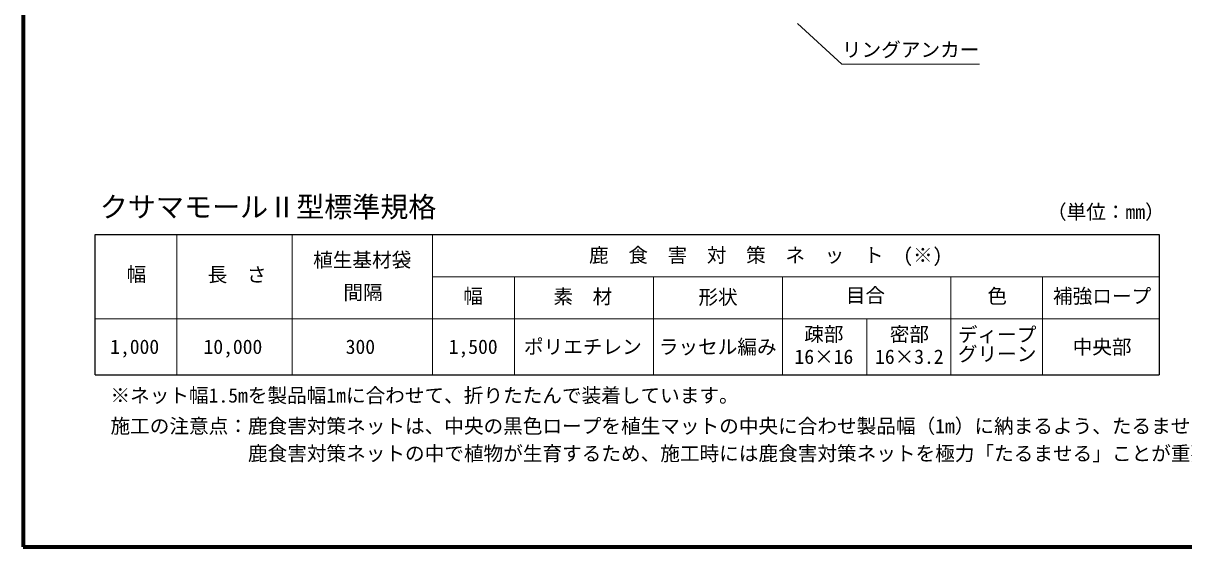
# Model space of a CAD drawing. Units: millimetres, scale not verified. Extents: x 200 to 8200, y 200 to 5838.
# Drawn here: x 200 to 4337, y 200 to 2065 of the extents above; entities that cross this region are included whole.
import ezdxf
from ezdxf.enums import TextEntityAlignment as Align

# ---------------------------------------------------------------- set-up
doc = ezdxf.new("R2010")
doc.units = ezdxf.units.MM
doc.header["$LTSCALE"] = 20
doc.layers.add('C-MTR', color=5, linetype='Continuous')
doc.layers.add('C-MTR-TXT', color=5, linetype='Continuous')
for name, color, linetype, lineweight in [('C-MTR-FRAM', 5, 'Continuous', 25), ('C-MTR-LINE', 5, 'Continuous', 13), ('C-STR', 7, 'Continuous', 25), ('C-STR-HTXT', 1, 'Continuous', 13)]:
    doc.layers.add(name, color=color, linetype=linetype, lineweight=lineweight)
doc.styles.add('ＭＳ ゴシック', font='')
doc.styles.get('ＭＳ ゴシック').set_extended_font_data('MS Gothic')

msp = doc.modelspace()

# ---------------------------------------------------------------- linework, layer by layer
at = {"layer": 'C-MTR-FRAM'}
for p, q in [((456.08, 811.86), (456.08, 1311.86)), ((456.08, 1311.86), (4249.71, 1311.86)), ((4249.71, 1311.86), (4249.71, 811.86)), ((456.08, 811.86), (4249.71, 811.86))]:
    msp.add_line(p, q, dxfattribs=at)
at = {"layer": 'C-MTR-LINE'}
for p, q in [((747.78, 1311.86), (747.78, 811.86)), ((1158.9, 1311.86), (1158.9, 811.86)), ((1659.44, 1311.86), (1659.44, 811.86)), ((1659.44, 1161.86), (1716.7, 1161.86)), ((1716.7, 1161.86), (4249.71, 1161.86)), ((1951.14, 1161.86), (1951.14, 811.86)), ((2446.84, 1161.86), (2446.84, 811.86)), ((2907.21, 1161.86), (2907.21, 811.86)), ((3507.21, 1161.86), (3507.21, 811.86)), ((3833.86, 1161.86), (3833.86, 811.86)), ((456.08, 1011.86), (4249.71, 1011.86)), ((3207.21, 1011.86), (3207.21, 811.86))]:
    msp.add_line(p, q, dxfattribs=at)
at = {"layer": 'C-STR', "color": 2, "lineweight": 70}
msp.add_lwpolyline([(200, 200), (8200, 200), (8200, 5740), (200, 5740)], close=True, dxfattribs=at)
at = {"layer": 'C-STR-HTXT'}
for p, q in [((2959.69, 2063.68), (3118.59, 1919.6)), ((3118.59, 1919.6), (3608.59, 1919.6))]:
    msp.add_line(p, q, dxfattribs=at)

# ---------------------------------------------------------------- texts
at = {"layer": 'C-MTR', "style": 'ＭＳ ゴシック'}
msp.add_text('クサマモールⅡ型標準規格', height=73.31, dxfattribs=at).set_placement((473.06, 1351.86), align=Align.BOTTOM_LEFT)
at = {"layer": 'C-MTR-TXT', "style": 'ＭＳ ゴシック'}
for s, p in [('（単位：mm）', (3849.52, 1351.86)), ('植生基材袋', (1233.51, 1181.12)), ('鹿\u3000食\u3000害\u3000対\u3000策\u3000ネ\u3000ッ\u3000ト\u3000(※)', (2217, 1197.71)), ('幅', (568.47, 1129.49)), ('長\u3000さ', (857.44, 1128.49)), ('間隔', (1341.41, 1065.12)), ('※ネット幅1.5mを製品幅1mに合わせて、折りたたんで装着しています。', (511.04, 698.17)), ('施工の注意点：鹿食害対策ネットは、中央の黒色ロープを植生マットの中央に合わせ製品幅（1m）に納まるよう、たるませた状態のままで打設してください。', (511.04, 588.94)), ('\u3000\u3000\u3000\u3000\u3000\u3000\u3000鹿食害対策ネットの中で植物が生育するため、施工時には鹿食害対策ネットを極力「たるませる」ことが重要です。', (511.04, 491.33))]:
    msp.add_text(s, height=51.32, dxfattribs=at).set_placement(p, align=Align.BOTTOM_LEFT)
for s, p in [('幅', (1804.03, 1051.86)), ('素\u3000材', (2194.98, 1050.22)), ('形状', (2677.03, 1048.22)), ('目合', (3202.35, 1054.86)), ('色', (3671.93, 1051.86)), ('補強ロープ', (4046.07, 1051.86)), ('疎部', (3054.27, 916.25)), ('密部', (3358.96, 916.25)), ('ディープ', (3671.93, 914.86)), ('グリーン', (3671.93, 845.86)), ('16×16', (3054.27, 836.03)), ('16×3.2', (3358.96, 836.03))]:
    msp.add_text(s, height=51.32, dxfattribs=at).set_placement(p, align=Align.BOTTOM_CENTER)
for s, p in [('1,000', (510.05, 912.56)), ('10,000', (842.82, 912.56)), ('300', (1349.63, 912.56))]:
    msp.add_text(s, height=51.32, dxfattribs=at).set_placement(p, align=Align.MIDDLE_LEFT)
for s, p in [('1,500', (1804.03, 912.56)), ('ポリエチレン', (2194.98, 912.56)), ('ラッセル編み', (2675.84, 912.28)), ('中央部', (4046.07, 912.28))]:
    msp.add_text(s, height=51.32, dxfattribs=at).set_placement(p, align=Align.MIDDLE_CENTER)
at = {"layer": 'C-STR-HTXT', "color": 7, "style": 'ＭＳ ゴシック'}
msp.add_text('リングアンカー', height=51.32, dxfattribs=at).set_placement((3118.59, 1929.6), align=Align.BOTTOM_LEFT)

doc.saveas('drawing.dxf')
